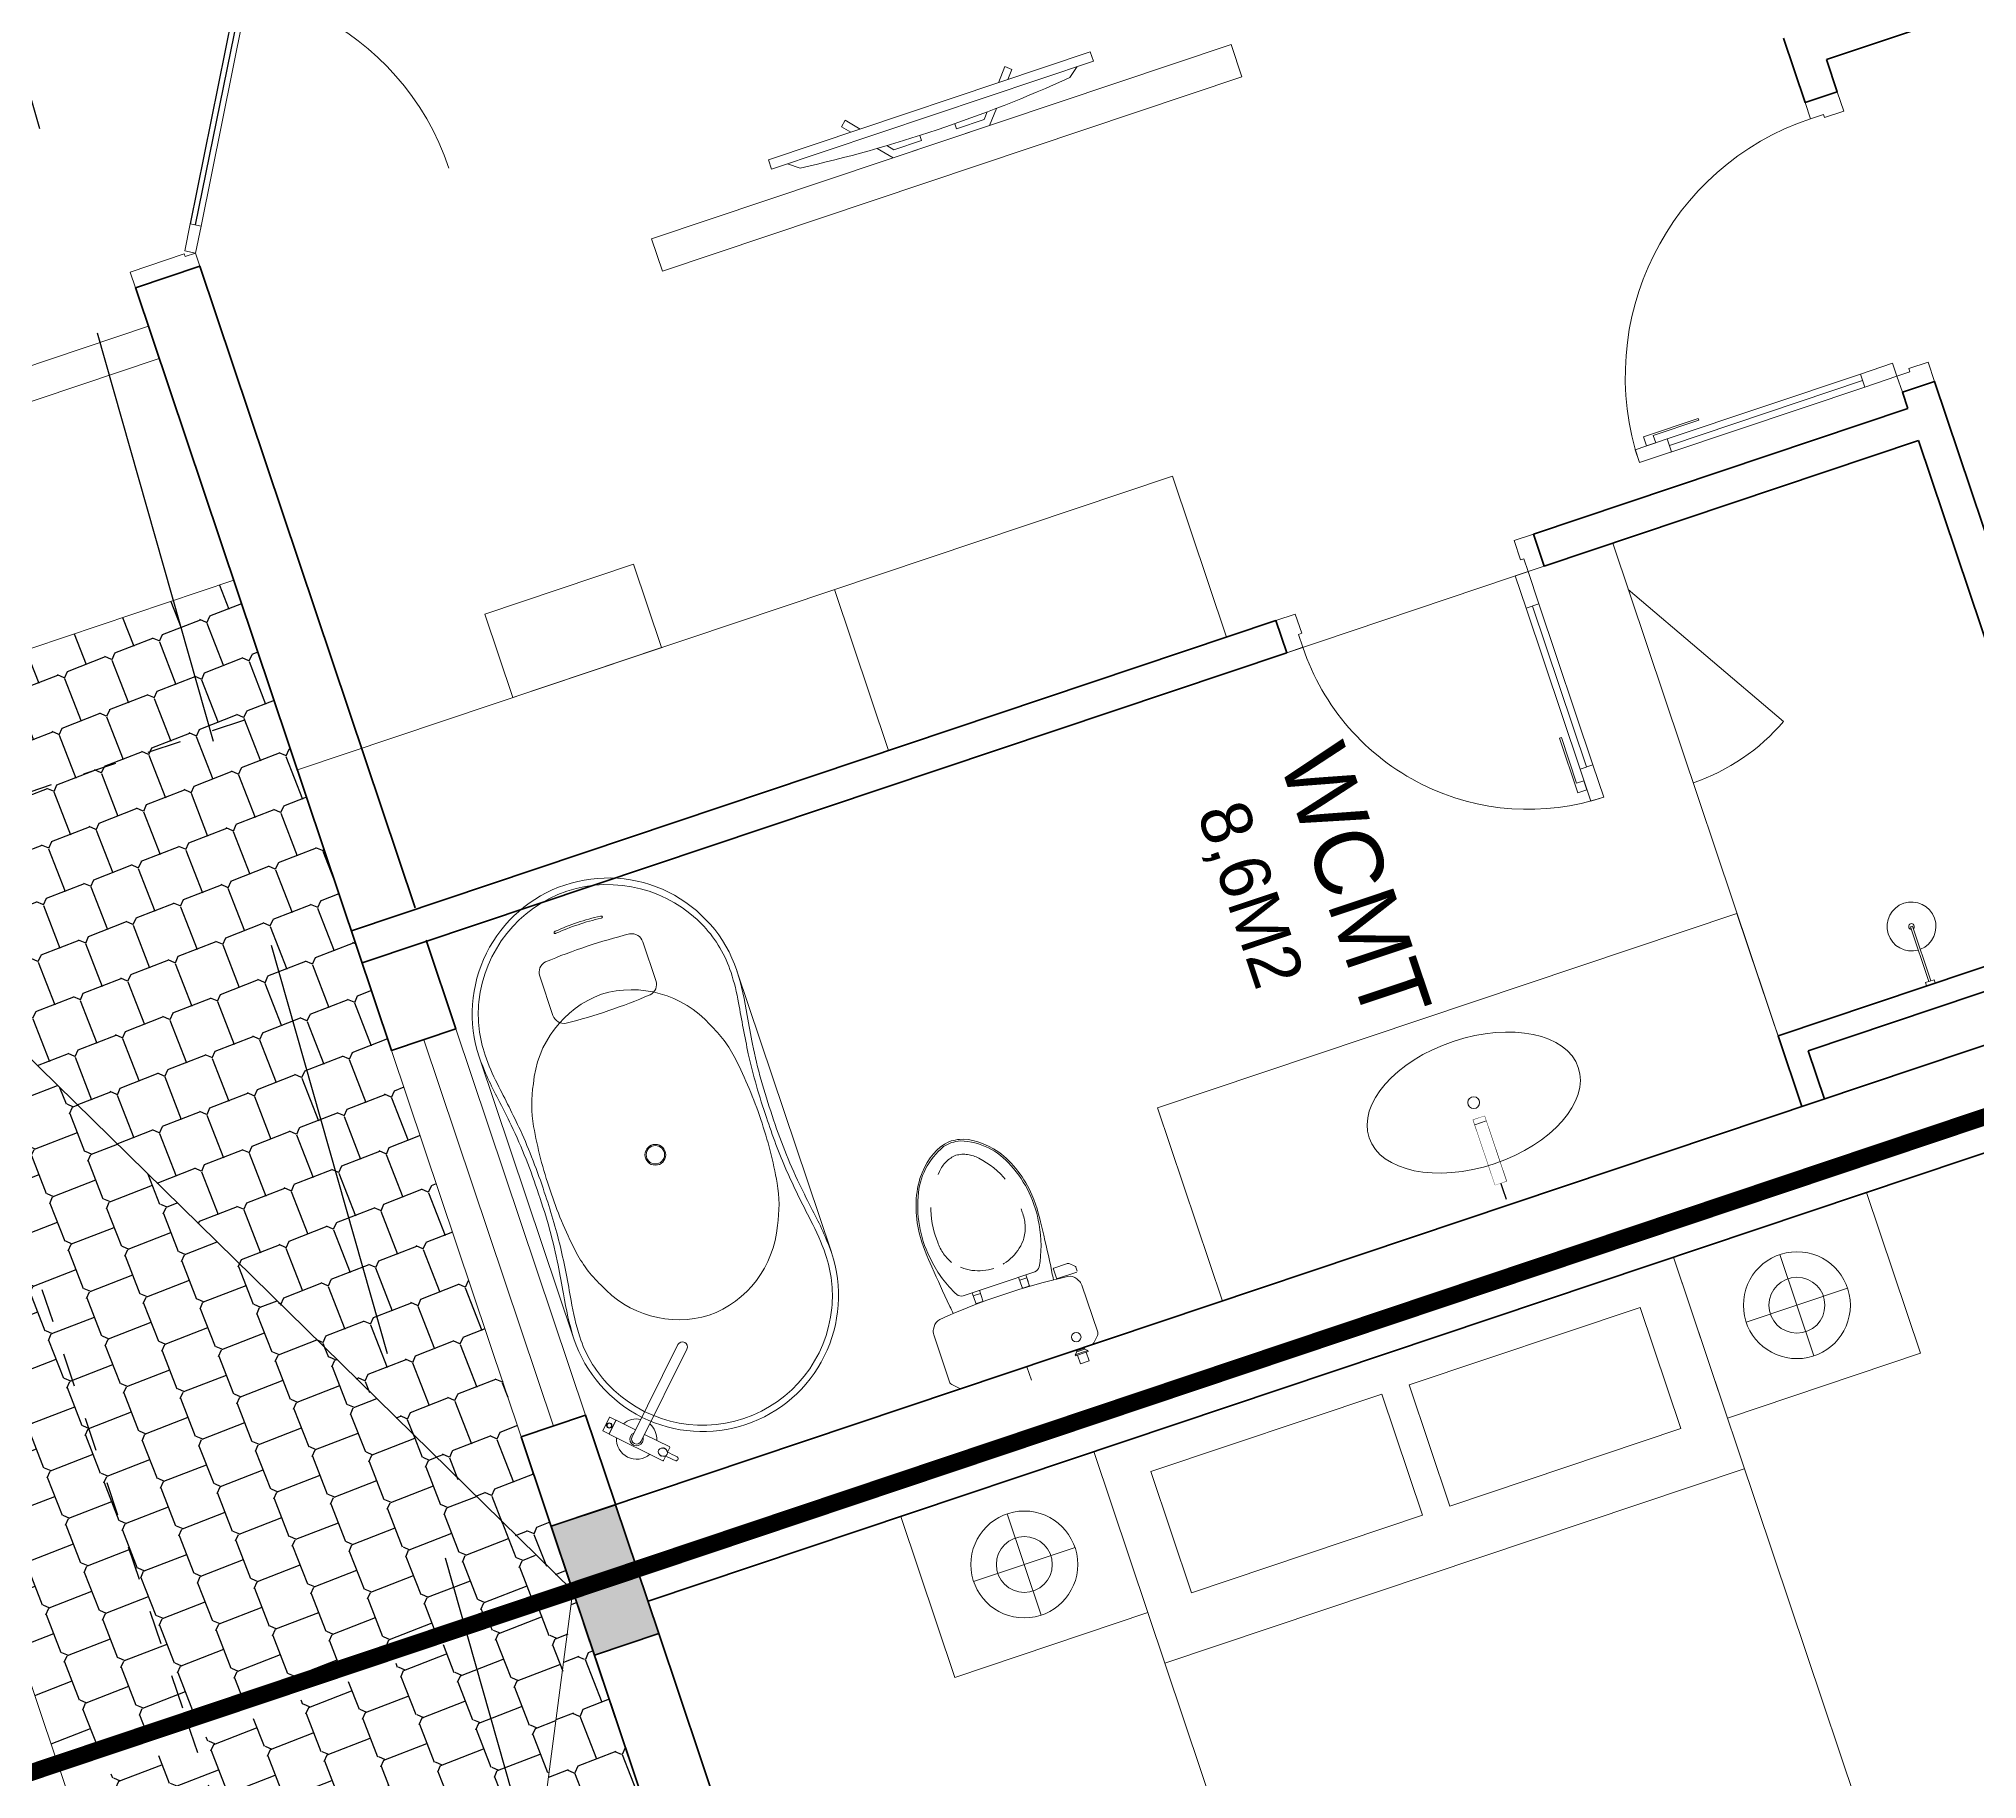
# Model space of a CAD drawing. Header units: metres. Extents: x 568332 to 569219, y 2065964 to 2066430.
# Drawn here: x 568480.38 to 568486.09, y 2066209.91 to 2066215.04 of the extents above; entities that cross this region are included whole.
import ezdxf

# ---------------------------------------------------------------- set-up
doc = ezdxf.new("R2010")
doc.units = ezdxf.units.M
for name, pattern in [('$AUDIT_BAD_LTYPE2', [0]), ('CENTER', [2, 1.25, -0.25, 0.25, -0.25]), ('HIDDEN', [0.375, 0.25, -0.125]), ('xref-thap C (mb tang 32-2)$0$HIDDEN', [0.375, 0.25, -0.125])]:
    doc.linetypes.add(name, pattern=pattern)
doc.layers.get('0').update_dxf_attribs({"linetype": 'CONTINUOUS'})
doc.layers.get('DEFPOINTS').update_dxf_attribs({"linetype": 'CONTINUOUS'})
for name, color, linetype, lineweight in [('-CENTER', 143, 'CENTER', 13), ('-CONCRETE', 1, 'CONTINUOUS', 35), ('-DOOR', 137, 'CONTINUOUS', 9), ('-FURNITURE', 46, 'CONTINUOUS', 9), ('-LINE1', 7, 'CONTINUOUS', 18), ('-LINE2', 252, 'CONTINUOUS', 9), ('-WALL', 4, 'CONTINUOUS', 35), ('TEXT25', 2, 'CONTINUOUS', 13)]:
    doc.layers.add(name, color=color, linetype=linetype, lineweight=lineweight)
for name, color, linetype in [('-RANH GIOI LO DAT', 12, 'CONTINUOUS'), ('13. NET HATCH', 252, 'CONTINUOUS'), ('APOLIC', 7, 'CONTINUOUS'), ('RANHGIOI', 2, 'HIDDEN')]:
    doc.layers.add(name, color=color, linetype=linetype)
doc.styles.add('SVN_AVO_thuong', font='')
doc.styles.add('T1', font='', dxfattribs={"height": 200})
doc.styles.get('SVN_AVO_thuong').set_extended_font_data('SVN-Avo')
doc.styles.get('T1').set_extended_font_data('VNgeometric Light')

# ---------------------------------------------------------------- blocks, each defined once
blk = doc.blocks.new('*U149')
at = {"linetype": '$AUDIT_BAD_LTYPE2'}
for p, q in [((70, 100), (70, 699.9999999999982)), ((90, 699.9999999999982), (90, 100))]:
    blk.add_line(p, q, dxfattribs=at)
for points in [[(50, 699.9999999999982), (90, 699.9999999999982), (90, 799.9999999999982), (50, 799.9999999999982), (50, 699.9999999999982)], [(50, 702.9059272893337), (50, 100)], [(50, 100), (90, 100), (90, 0), (50, 0), (50, 100)]]:
    blk.add_lwpolyline(points)
for points in [[(118.2698876160139, 594.5156181119073), (118.2698876160139, 764.1349438079906), (90, 764.1349438079906), (90, 735.8650561920058), (112.6159100928053, 735.8650561920058), (112.6159100928053, 594.5156181119073)], [(0, 0), (50, 0), (50, -40), (60, -40), (60, -99.99999999999272), (0, -99.99999999999272)], [(899.9999999999982, 1.3252863207713e-28), (849.9999999999982, 1.3252863207713e-28), (849.9999999999982, -40.00000000000001), (839.9999999999982, -40.00000000000001), (839.9999999999982, -99.99999999999272), (899.9999999999982, -99.99999999999272)]]:
    blk.add_lwpolyline(points, close=True)
at = {"linetype": '$AUDIT_BAD_LTYPE2', "ltscale": 0.3}
blk.add_arc((50, 0), 799.9999999999982, 0, 90, dxfattribs=at)
blk = doc.blocks.new('A$C52EE6B0C')
for p, q in [((-17.20769670707523, 15.73427220259327), (17.21740616677562, 15.73427220259327)), ((-17.20769664159161, -15.76179078378482), (17.25286010079435, -15.76177874789573))]:
    blk.add_line(p, q)
for radius in [1.2047244094, 1.0625984252]:
    blk.add_circle((0.004854760598391294, -0.01375929062487558), radius)
for centre, radius, start, end in [((-17.24314525874797, -0.01207868778146803), 15.74633857169191, 90.00004679933201, 180.0060212317107), ((-18.18116453613038, -21.56814891623799), 37.31420158923805, 80.32537186998005, 88.55949406869577), ((18.19087405753089, -21.56814891623799), 37.31420158923805, 91.44050593130423, 99.67462813001998), ((17.25285478011938, -0.01207868778146803), 15.74633857169191, 359.9939787682893, 89.999953200668), ((-17.21041953764507, 0.001682114729192108), 15.03342542002128, 114.0143397923319, 180.0588324882195), ((-17.25508472573711, 0.1019342582440004), 14.92367355756088, 89.89259614786677, 114.0143398310184), ((-17.85723445771146, -16.41196067107376), 31.44385665188106, 80.95530103647799, 88.85173392611411), ((3.492732717044419, 116.0118507486186), 102.6900642221361, 260.8064278436171, 264.356453546728), ((10.00461303815246, 158.7953360565007), 145.2428134353977, 261.321760178495, 262.6566174950622), ((-0.8758374273893423, 77.0744670072454), 62.80248494290996, 262.9722866301048, 270.8034968767962), ((-0.4392543211579323, 89.40770245710155), 75.83928513553873, 265.3361413481834, 270.3355216603239), ((0.8855469487607479, 77.0744670072454), 62.80248494290996, 269.1965031232039, 277.0277133698951), ((0.5786736126174219, 84.46415005414747), 70.89675459107134, 269.5362586194438, 275.7509718273354), ((-18.4352474148327, 226.8786012548953), 214.5500408366301, 276.9922117853802, 278.5967700074263), ((-9.994903516751947, 158.7953360565007), 145.2428134353977, 277.3433825049378, 278.678239821505), ((17.49661970126908, -11.01489087357186), 26.04177352760918, 90.57161639594337, 98.52623542419117), ((17.38028173809289, 0.6458196171442978), 14.38048270410287, 65.5240217261104, 90.57161639594337), ((17.03142645675689, -0.1205247127218172), 15.22249436628161, 0.4018525137937155, 65.5240217261104), ((-5.419667109847069, -2.205582012422383), 14.69270855791083, 98.51976196149644, 117.8512947361469), ((-0.2559751088847406, -36.67531980102649), 49.54707038386372, 89.69837733597764, 98.51976196149644), ((0.26568463028525, -36.67531980102649), 49.54707038386372, 81.48023803850357, 90.30162266402236), ((5.429376631247578, -2.205582012422383), 14.69270855791083, 62.14870526385309, 81.48023803850357), ((-7.450100970658241, -0.4025184732163325), 12.18724008712164, 113.3669392692271, 178.1720206420629), ((7.459810492087854, -0.4025184732163325), 12.18724008712164, 1.827979357937088, 66.63306073077288), ((28.29923964393674, 2.770475775178056), 0.2863587186237817, 160.8078893687392, 185.677575747249), ((1.032724158198107, 0.0596931052277796), 27.11457574387047, 359.8447870516113, 5.677575747249001), ((28.14528837171383, 2.82406351249665), 0.1233475539422422, 123.474108831765, 160.8078893687392), ((28.11764562025201, 2.865868186636362), 0.07323016681635565, 85.79124561711077, 123.474108831765), ((28.11499697584077, 2.829875804425683), 0.1093198730242431, 39.09426345110634, 85.79124561711077), ((27.9923979784362, 2.718469867249951), 0.2748749163090767, 4.941295606222266, 41.00239497281166), ((1.841417531803017, 0.05082119413418695), 26.56153366930607, 359.8606935406443, 5.815426488843808), ((-17.24314525874797, -0.01544044824549928), 15.74633857169191, 179.9939787682893, 269.999953200668), ((-17.21041951692314, -0.02920073014684021), 15.03342545060523, 179.9411309193374, 245.9856601689816), ((-7.450100970658241, 0.3749993371893652), 12.18724008712164, 181.8279793579371, 246.6330607307729), ((7.459810492087854, 0.3749993371893652), 12.18724008712164, 293.3669392692271, 358.1720206420629), ((17.25285478011938, -0.01544044824549928), 15.74633857169191, 270.000046799332, 0.006021231710728335), ((17.0314264257031, 0.09300610912032425), 15.22249441194929, 294.4759783475301, 359.5981396082714), ((1.032724158198107, -0.08721224125474691), 27.11457574387047, 354.322424252751, 0.1552129483886985), ((1.841417531803017, -0.07834033016115427), 26.56153366930607, 354.1845735111562, 0.1393064593556944), ((28.29923964393674, -2.797994911205024), 0.2863587186237817, 174.322424252751, 199.1921106312608), ((28.14528837171383, -2.851582648523618), 0.1233475539422422, 199.1921106312608, 236.525891168235), ((28.11764562025201, -2.89338732266333), 0.07323016681635565, 236.525891168235, 274.2087543828892), ((28.11499697584077, -2.85739494045265), 0.1093198730242431, 274.2087543828892, 320.9057365488936), ((27.9923979784362, -2.745989003276918), 0.2748749163090767, 318.9976050271883, 355.0587043937777), ((-5.419667109847069, 2.178062876395416), 14.69270855791083, 242.1487052638531, 261.4802380385036), ((5.429376631247578, 2.178062876395416), 14.69270855791083, 278.5197619614964, 297.8512947361469), ((-0.2559751088847406, 36.64780066499952), 49.54707038386372, 261.4802380385036, 270.3016226640223), ((0.26568463028525, 36.64780066499952), 49.54707038386372, 269.6983773359776, 278.5197619614964), ((-17.25508472573711, -0.1294528978760354), 14.92367355756088, 245.9856601689816, 270.1074038521332), ((-18.18116453613038, 21.54062978021102), 37.31420158923805, 271.4405059313042, 279.6746281300199), ((-17.85723445771146, 16.38444203144172), 31.44385665188106, 271.1482660738859, 279.044698963522), ((3.492732717044419, -116.0393693881924), 102.6900642221361, 95.64354645327202, 99.19357215638293), ((10.00461303815246, -158.8228551925276), 145.2428134353977, 97.3433825049378, 98.67823982150497), ((-0.8758374273893423, -77.10198614327237), 62.80248494290996, 89.19650312320385, 97.02771336989514), ((-0.4392543211579323, -89.43522109673359), 75.83928513553873, 89.66447833967614, 94.66385865181664), ((0.5786736126174219, -84.4916686937795), 70.89675459107134, 84.24902817266455, 90.4637413805562), ((0.8855469487607479, -77.10198614327237), 62.80248494290996, 82.97228663010486, 90.80349687679617), ((-18.4352474148327, -226.9061198945274), 214.5500408366301, 81.40322999257371, 83.00778821461982), ((-9.994903516751947, -158.8228551925276), 145.2428134353977, 81.32176017849503, 82.65661749506219), ((18.19087405753089, 21.54062978021102), 37.31420158923805, 260.32537186998, 268.5594940686958), ((17.49661970126908, 10.98737223393982), 26.04177352760918, 261.4737645758088, 269.4283836040566), ((17.38028173809289, -0.6733382567763329), 14.38048270410287, 269.4283836040566, 294.4759782738896)]:
    blk.add_arc(centre, radius, start, end)
at = {"layer": 'DEFPOINTS'}
for tag, p in [('MODELNUMBER', (0, 0)), ('TRADENAME', (0, -0.001666666648816317)), ('PRODUCT', (0, -0.003333333355840296)), ('MATERIAL', (0, -0.005000000004656613))]:
    blk.add_attdef(tag, p, '', height=0.001, dxfattribs=at)
blk = doc.blocks.new('A$C4D835AF5')
at = {"layer": '-FURNITURE', "ltscale": 8}
for p, q in [((-3.937007874133997, 0.3346456687140744), (-3.937007874133997, 0.8661417323164642)), ((-3.856363968050573, 0.3149606298829895), (-3.917322834720835, 0.3149606298829895)), ((3.14960629917914, 0.905511811026372), (-3.897637795307674, 0.905511811026372)), ((-3.549881889834069, 0.4615121080132667), (-3.549881889834069, 0.4918150943994988)), ((-3.339881889871322, 0.4918150943994988), (-3.339881889871322, 0.4615121080132667)), ((-0.5905511811724864, 0), (-0.5905511811724864, -12.08661417319672)), ((0.5905511810560711, 0), (0.5905511810560711, -12.08661417319672)), ((3.14960629917914, -0.9055118109972682), (3.14960629917914, 0.905511811026372)), ((3.169291338417679, 0.8956692913197912), (3.14960629917914, 0.8956692913197912)), ((3.169291338417679, -0.8956692912906874), (3.169291338417679, 0.8956692913197912)), ((3.188976377830841, 0.905511811026372), (3.976377952611074, 0.905511811026372)), ((3.996062992024235, -0.8858222072885837), (3.996062992024235, 0.8858183881966397)), ((-3.937007874133997, -0.8661417323164642), (-3.937007874133997, -0.3346456698782276)), ((-3.859123134170659, -0.3149606298829895), (-3.917322834720835, -0.3149606298829895)), ((-0.5905511811724864, -0.9055118109972682), (-3.897637795307674, -0.9055118109972682)), ((-3.702086295757908, -0.4482994973659515), (-3.703305563307367, -0.4183928251150064)), ((-3.626116961007938, -0.4552132484968752), (-3.624325704469811, -0.4472871391335502)), ((-3.592593900160864, -0.4693618138844613), (-3.593808271281887, -0.4553162374941166)), ((-3.516390349017456, -0.4728221969853621), (-3.515662283170968, -0.4687519224826247)), ((-3.483023508393671, -0.4913916403020266), (-3.485677747870795, -0.4713251190551091)), ((-3.406740271369927, -0.4913916403020266), (-3.404085924616084, -0.4713243082514964)), ((-3.373373430629726, -0.4728221969853621), (-3.374101741297636, -0.4687505542242434)), ((-3.297169879544526, -0.4693618138844613), (-3.295955249399412, -0.4553132418950554)), ((-3.263646818697453, -0.4552132484968752), (-3.265438825008459, -0.4472838216461241)), ((-3.187677483947482, -0.4482994973659515), (-3.186458005278837, -0.4183876432944089)), ((3.14960629917914, -0.9055118109972682), (0.5905511810560711, -0.9055118109972682)), ((3.169291338417679, -0.8956692912906874), (3.14960629917914, -0.8956692912906874)), ((3.188976377830841, -0.9055118109972682), (3.976377952611074, -0.9055118109972682))]:
    blk.add_line(p, q, dxfattribs=at)
for radius in [0.3110236219999999, 0.264425112]:
    blk.add_circle((3.582677165279165, 0), radius, dxfattribs=at)
for centre, radius, start, end in [((-5.820766091346741e-11, 0), 2.3622047244, 22.54031043733562, 157.4596895626644), ((-5.172746209602337, -0.009833991935011), 0.2398274364867001, 175.3988683949836, 267.683684738816), ((-5.162281866127159, 0.001097322150599211), 0.2496571373087167, 92.26055198415715, 178.0931381794738), ((-5.411562051915098, -2528.914153773454), 2529.164725280366, 89.9660810117202, 89.99457585702427), ((-3.897637795307674, 0.8661417323164642), 0.03937007869999999, 90, 180), ((-3.917322834720835, 0.334645669296151), 0.0196850394, 180, 270), ((-3.444696608930826, -0.1800324727082625), 0.6800319107999998, 90.0155575041171, 98.89806549202986), ((-3.445067178807221, -0.1800325420044828), 0.6800319804999999, 81.10193476241767, 89.98433540355451), ((-5.820766091346741e-11, 0), 0.7874015747999998, 318.5903779145428, 221.4096220854572), ((-5.820766091346741e-11, 0), 0.5905511810999999, 0, 180), ((3.188976377830841, 0.8858267717296258), 0.0196850394, 90, 180), ((3.976377952611074, 0.8858267717296258), 0.0196850394, 0, 90), ((-4.563514047302306, 275.4393603570643), 275.6895205756396, 269.8713704548476, 270.134413801293), ((-3.917322834720835, -0.334645669296151), 0.0196850394, 90, 180), ((-3.897637795307674, -0.8661417323164642), 0.03937007869999999, 180, 270), ((-3.69050836347742, -0.4472920451080427), 0.01162168131717254, 184.9730588167124, 258.0340652050838), ((-3.646140178490896, -0.2514027326542418), 0.2124717066311285, 257.2815863172942, 272.5837431166033), ((-3.637047897733282, -0.4523756541602779), 0.01129324217511807, 272.4656825237923, 345.4476281752974), ((-3.581550852512009, -0.4681202150823083), 0.01111262650185997, 186.4149760746678, 247.4426638316044), ((-3.544597993255593, -0.2922010583861265), 0.190689105969796, 257.5175194414243, 274.7853332085882), ((-3.528885980602354, -0.4692233995883726), 0.01300354377461912, 270.8627506118385, 343.9333648868276), ((-3.471052158158273, -0.4887641616223846), 0.01225629918881619, 192.3790292665462, 260.142289403178), ((-3.445049900154117, -0.295684714539675), 0.2070703525339242, 262.2005895473907, 277.9341143868692), ((-3.417906698421575, -0.4895470514893532), 0.01131775609399448, 277.3077516790804, 350.6199838641652), ((-3.361692738719285, -0.4698820120247547), 0.01204505090893129, 194.128595859641, 259.0416995531207), ((-3.342932183295488, -0.2742454641556833), 0.2085271705549764, 264.2062775251951, 279.0284077801071), ((-3.310024282021914, -0.4671465401770547), 0.01304389132053663, 269.1875638990808, 350.2219325995679), ((-3.252893783501349, -0.4524938771792222), 0.01109156189044463, 194.1921654394817, 261.8514003855582), ((-3.243402015476022, -0.2392133744724561), 0.2245328352159587, 267.1755962354845, 281.6727780298017), ((-3.20032295252895, -0.4465554517519195), 0.01276517026006314, 280.6032237323427, 352.1473828500294), ((-5.820766091346741e-11, 0), 2.3622047244, 202.5403104373356, 255.4906014981622), ((-5.820766091346741e-11, 0), 2.3622047244, 284.5092583305358, 337.4596895626644), ((3.188976377830841, -0.8858267716132104), 0.0196850394, 180, 270), ((3.976377952611074, -0.8858267716132104), 0.0196850394, 270, 0), ((-5.820766091346741e-11, -12.08661417319672), 0.5905511810999999, 180, 0)]:
    blk.add_arc(centre, radius, start, end, dxfattribs=at)
blk.add_ellipse((-3.444881830888335, -0.001299991592532024), major_axis=(0.5549964930499999, 1.979270000163069e-05), ratio=0.8491940411667758, dxfattribs=at)
for tag, p in [('TRADENAME', (-0.004336408572271466, 0.006709126027999446)), ('MODELNUMBER', (-0.004336408572271466, 0.008375792705919594)), ('PRODUCT', (-0.004336408572271466, 0.005042459379183128)), ('MATERIAL', (-0.004336408572271466, 0.003375792701262981))]:
    blk.add_attdef(tag, p, '', height=0.0009999999999999998, dxfattribs=at)
blk = doc.blocks.new('A$C06914B9D')
at = {"layer": '-FURNITURE', "ltscale": 5}
for p, q in [((294.6599550954998, -1372.946706551127), (294.593063864857, -1495.269907747395)), ((614.665790906176, -1373.70155921299), (614.5996415428817, -1494.51505508367))]:
    blk.add_line(p, q, dxfattribs=at)
for centre, radius, start, end in [((328.8346441350877, -1372.66104604397), 34.19417278572232, 97.79750243114067, 180.4786434526077), ((449.6535268053412, -3017.262859358452), 1683.161974464355, 85.38531070553488, 94.27462811831235), ((580.4543413612992, -1373.438239138573), 34.19417278572232, 359.5587913520952, 82.23993242046836), ((328.802044255659, -1495.589171717875), 34.19417278572232, 179.4650466896836, 262.14618768116), ((449.2141993120313, 149.0575992399827), 1683.174451148718, 265.7381508570538, 274.6274353096679), ((580.4225383251905, -1494.74476924073), 34.19417278572232, 277.7037576780962, 0.384898782282091)]:
    blk.add_arc(centre, radius, start, end, dxfattribs=at)
at = {"layer": '-FURNITURE', "ltscale": 8}
ref = blk.add_blockref('A$C4D835AF5', (131.1496618650854, -111.8140449207276), dxfattribs=dict(at, xscale=-25.08682081009749, yscale=25.08682081009749, zscale=25.08682081009749, rotation=45.00000000000001))
ref.add_attrib('MODELNUMBER', 'K-T97328-4', (131.0602679159492, -111.5708033395931), dxfattribs={"layer": 'DEFPOINTS', "height": 0.02508682081009749, "rotation": 224.9999999245364})
ref.add_attrib('TRADENAME', 'PURIST', (131.0898330230266, -111.6003684485331), dxfattribs={"layer": 'DEFPOINTS', "height": 0.02508682081009749, "rotation": 224.9999999245364})
ref.add_attrib('PRODUCT', 'BATH FILLER', (131.1193981114775, -111.6299335351214), dxfattribs={"layer": 'DEFPOINTS', "height": 0.02508682081009749, "rotation": 224.9999999245364})
ref.add_attrib('MATERIAL', 'PREMIUM MATERIALS', (131.1489632185549, -111.6594986421987), dxfattribs={"layer": 'DEFPOINTS', "height": 0.02508682081009749, "rotation": 224.9999999245364})
at = {"layer": '-FURNITURE'}
ref = blk.add_blockref('A$C52EE6B0C', (450.3224925715476, -887.8775309827179), dxfattribs=dict(at, xscale=25.39829667096628, yscale=25.39829667096628, zscale=25.39829667096628, rotation=270))
ref.add_attrib('MODELNUMBER', 'K-1800', (450.3224925715476, -887.8775309827179), dxfattribs={"layer": 'DEFPOINTS', "height": 0.02539829667096628, "rotation": 270})
ref.add_attrib('TRADENAME', 'ABRAZO', (450.2801620643586, -897.8758592382073), dxfattribs={"layer": 'DEFPOINTS', "height": 0.02539829667096628, "rotation": 270})
ref.add_attrib('PRODUCT', 'BATH', (450.2378315906972, -897.8758592456579), dxfattribs={"layer": 'DEFPOINTS', "height": 0.02539829667096628, "rotation": 270})
ref.add_attrib('MATERIAL', 'LITHOCAST', (450.1955010872334, -897.8758592493832), dxfattribs={"layer": 'DEFPOINTS', "height": 0.02539829667096628, "rotation": 270})
blk = doc.blocks.new('shower')
for points in [[(180919.3447017173, -32316.45425928477), (180912.3337561736, -32316.45425928477), (180912.3337561736, -32146.62790954509), (180919.3447017173, -32146.62790954509)], [(180929.3839969719, -32326.62790954066), (180902.2944609144, -32326.62790954066), (180902.2944609144, -32316.45425928477), (180929.3839969719, -32316.45425928477)]]:
    blk.add_lwpolyline(points, close=True)
for radius, start, end in [(72, 272.7906698559544, 267.2093301440456), (8.346062492523743, 294.8355446212717, 245.1644553787283)]:
    blk.add_arc((180915.8392289462, -32146.62790954416), radius, start, end)
blk = doc.blocks.new('A$C18091ED7')
for p, q in [((9.957147995010018e-09, -42.13376978135784), (0, -3.786117304116488e-07)), ((146.1412317672475, -26.59467297248193), (179.181621938591, -26.59467296488583)), ((146.1412317672475, -26.59467297248193), (146.1412317680188, -30.17859706786112)), ((146.1412317680188, -30.17859706786112), (165.7503655985456, -30.17859706340823)), ((153.0594147269658, -36.79204952501459), (146.1412317680188, -30.17859706786112)), ((152.3191092506386, -2.717133611440659e-07), (152.3191092568413, -26.59467297093943)), ((152.3191092506386, -2.717133611440659e-07), (179.1816219322718, -2.654269337654114e-07)), ((153.0594147269658, -36.79204952501459), (165.7503656001572, -36.79204952192958)), ((153.0594147275151, -39.73033438943094), (153.0594147269658, -36.79204952501459)), ((153.0594147275151, -39.73033438943094), (178.4413164740145, -39.73033438349376)), ((153.0594147275151, -39.73033438943094), (178.4413164740145, -39.73033438349376)), ((153.0594147275151, -39.73033438943094), (153.0594147281554, -42.13376974494895)), ((185.3594994290725, -30.17859705851879), (165.7503655985456, -30.17859706340823)), ((178.4413164733487, -36.79204951884458), (165.7503656001572, -36.79204952192958)), ((185.3594994290725, -30.17859705851879), (178.4413164733487, -36.79204951884458)), ((178.4413164733487, -36.79204951884458), (178.4413164740145, -39.73033438349376)), ((178.4413164740145, -39.73033438349376), (178.4413164746547, -42.1337697392446)), ((179.1816219322718, -2.654269337654114e-07), (179.181621938591, -26.59467296488583)), ((179.181621938591, -26.59467296488583), (185.3594994283012, -26.59467296337243)), ((185.3594994283012, -26.59467296337243), (185.3594994290725, -30.17859705851879)), ((-83.25994817525861, -267.3592828898691), (-83.259948167517, -299.9634285944048)), ((-83.25994817257379, -278.4883151478134), (-83.25994817046012, -287.6388527823146)), ((-62.88950393904452, -265.3807882612164), (-81.28145355204106, -265.3807882657275)), ((-60.91100931491019, -267.3592828844266), (-60.91100930728498, -299.9634285889624)), ((60.9110093945892, -267.3592828557594), (60.9110094022144, -299.9634285600623)), ((62.88950401780676, -265.3807882316178), (81.2814536308033, -265.3807882273395)), ((83.25994825493763, -267.3592828505498), (83.25994826256283, -299.9634285550856)), ((83.25994825750604, -278.488315108727), (83.2599482596197, -287.6388527429954)), ((165.3959958605519, -261.9873972070927), (165.3959958671003, -289.7349902229907)), ((167.8691141396885, -259.5142789271486), (228.0810223811895, -259.5142789128586)), ((230.5541406641933, -274.3229751045001), (230.5541406613593, -261.9873971916386)), ((-60.91100930959874, -290.0299398849311), (-83.25994816994717, -290.0299398901407)), ((60.91100939990065, -290.029939856031), (83.25994826024908, -290.0299398510542)), ((167.8691141472664, -292.2081085020036), (206.7175896017579, -292.2081084926904))]:
    blk.add_line(p, q)
for points in [[(230.0000000517721, -218.5046414944518, -0.1374073801801567), (225.4781190853137, -234.6482587013161), (221.7949787454636, -240.7070387715066, -0.2360805181595358), (198.2560902649639, -255.4947853636986, -0.0519608230665726), (-198.2560901437319, -255.4947854572965, -0.236080518165078), (-221.7949786317113, -240.7070388760185), (-225.4781189743626, -234.6482588077488, -0.1374073801809237), (-229.9999999484608, -218.5046416030382), (-229.9999999831671, -71.98694829508895, -0.1989123673786679), (-226.3782021181105, -63.2431547633314), (-208.8906150607545, -45.75556769772083, -0.1989123673792025), (-200.1468215308087, -42.13376982865157), (9.971699910238385e-09, -42.13376978135784), (200.1468215506357, -42.13376973403501, -0.1989123673792025), (208.8906150822841, -45.75556759897154), (226.3782021480001, -63.24315465634572, -0.1989123673791691), (230.0000000170658, -71.98694818626973)], [(144.14367173758, -618.9627606730501, -0.2124047892419209), (26.30999211127346, -734.491494372196, -0.0276853236339062), (-0.5628229983012716, -738.609219571983, -0.0222792448073508), (-26.30999181118386, -734.4914943844487, -0.2124047892421136), (-144.1436714920528, -618.9627607410075, -0.1427957259999892), (-167.2376623962118, -428.0139674870588, -0.0930051380368448), (-127.9331820271946, -309.1271633332653, -0.2564387014614383), (-111.240849547703, -299.9634286007786), (4.746470949612558e-08, -299.9634285748762), (111.2408496426324, -299.9634285482753, -0.2564387014619951), (127.933182126606, -309.1271632729331, -0.0930051380368741), (167.2376625517572, -428.0139674081001, -0.1427957260000456)]]:
    blk.add_lwpolyline(points, format="xyb", close=True)
at = {"linetype": 'xref-thap C (mb tang 32-2)$0$HIDDEN', "ltscale": 100}
blk.add_lwpolyline([(61.00044987679576, -669.0176259216969, -0.1990312026443698), (1.417429302819073e-07, -698.769823720475, -0.1990312026443799), (-61.00044960746891, -669.0176259504806, -0.2189240232571595), (-131.9321382956405, -478.313622940972, -0.1537914605682739), (-112.4681372026971, -403.989815428853, -0.2367011859554165), (5.876427167095244e-08, -347.5870280214876, -0.2367011859554843), (112.4681373467611, -403.9898153757968, -0.1537914605681893), (131.9321384748619, -478.313622878748, -0.2189240232571754)], format="xyb", close=True, dxfattribs=at)
blk.add_circle((165.7503656100234, -78.39166221523192), 13.90362011701458)
for centre, radius, start, end in [((-81.28145355158267, -267.3592828894034), 1.978494623656905, 90.00000001354867, 180.0000000133402), ((-62.88950393858613, -267.3592828848923), 1.978494623656905, 1.334021322268115e-08, 90.00000001354867), ((62.88950401826514, -267.3592828552937), 1.978494623656905, 90.00000001354867, 180.0000000133402), ((81.28145363126168, -267.3592828510155), 1.978494623656905, 1.334021322268115e-08, 90.00000001354867), ((167.8691141402633, -261.9873972065106), 2.473118279571131, 90.00000001354867, 180.0000000133402), ((168.3527972659103, -224.7572911087773), 80.08895368617857, 306.4658507565522, 320.3122930343796), ((228.0810223845983, -274.3229751050822), 2.473118279571131, 320.3122930343796, 1.334021322268115e-08), ((167.8691141466952, -289.7349902224087), 2.473118279571131, 180.0000000133402, 270.0000000135486), ((206.717589598069, -276.6690117186226), 15.53909677420133, 270.0000000135486, 306.4658507565522)]:
    blk.add_arc(centre, radius, start, end)
for points, knots in [([(-155.6468228230951, -259.4535552573798), (-156.6353001506941, -267.2522313103836), (-164.2940232875517, -328.394745314552), (-169.1545302536251, -385.0939582949213), (-183.68571763406, -527.7705276800843), (-135.602968026873, -679.1126648240606), (-50.29344375100118, -735.2493608418445), (-19.70048385594782, -741.0901266933652), (1.531116140540689e-07, -743.6724421556864)], [130.6139379315478, 130.6139379315478, 130.6139379315478, 130.6139379315478, 152.8521090939923, 311.1293507817257, 417.703951170228, 561.3833927516608, 697.6926317810714, 710.812262267882, 710.812262267882, 710.812262267882, 710.812262267882]), ([(155.6468228994709, -259.4535551877343), (156.6353002305841, -267.2522312389628), (164.2940233960289, -328.3947452375724), (169.1545303888706, -385.0939582149149), (183.6857178367027, -527.7705275934422), (135.6029683008201, -679.1126647599449), (50.29344405157826, -735.2493608178338), (19.70048415924612, -741.0901266841101), (1.530679583083838e-07, -743.6724421554536)], [130.613937934949, 130.613937934949, 130.613937934949, 130.613937934949, 152.8521090939923, 311.1293507817257, 417.703951170228, 561.3833927516608, 697.6926317810714, 710.812262267882, 710.812262267882, 710.812262267882, 710.812262267882])]:
    blk.add_open_spline(points, degree=3, knots=knots)
blk = doc.blocks.new('Sink_Cicle')
blk.add_lwpolyline([(17.49999987077899, -50.00226151314564), (-17.49999987077899, -49.99773848685436), (-17.51615354442038, -252.2967581441626), (17.48384613892995, -252.3012811850058)], close=True)
blk.add_circle((0, -300), 17.5)
at = {"layer": 'DEFPOINTS'}
blk.add_line((0, -100), (0, 0), dxfattribs=at)
blk.add_wipeout([(17.499999870775355, -50.00226151314928), (-17.49999987078263, -49.99773848685436), (-17.516153544427652, -252.29675814416623), (17.48384613892631, -252.3012811850058)])
at = {"layer": '-FURNITURE', "linetype": 'Continuous'}
blk.add_ellipse((0, -300), major_axis=(-325, 0), ratio=0.5846153846153846, dxfattribs=at)
blk.add_line((-17.51421511289664, -237.2967582757119), (17.48578462866135, -237.3012813020032))
blk = doc.blocks.new('*U18')
at = {"linetype": '$AUDIT_BAD_LTYPE2'}
for p, q in [((70, 100), (69.99999999999999, 599.9999999999982)), ((89.99999999999999, 599.9999999999982), (90, 100))]:
    blk.add_line(p, q, dxfattribs=at)
for points in [[(49.99999999999999, 599.9999999999982), (89.99999999999999, 599.9999999999982), (89.99999999999999, 699.9999999999982), (49.99999999999999, 699.9999999999982), (49.99999999999999, 599.9999999999982)], [(49.99999999999999, 602.9059272893337), (50, 100)], [(50, 100), (90, 100), (90, 0), (50, 0), (50, 100)]]:
    blk.add_lwpolyline(points)
for points in [[(118.2698876160139, 494.5156181119073), (118.2698876160139, 664.1349438079906), (89.99999999999999, 664.1349438079906), (89.99999999999999, 635.8650561920058), (112.6159100928053, 635.8650561920058), (112.6159100928053, 494.5156181119073)], [(0, 0), (50, 0), (50, -40), (60, -40), (60, -100.0001724930698), (0, -100.0001724930698)], [(799.9999999999982, 7.105427357601134e-15), (749.9999999999982, 7.105427357601134e-15), (749.9999999999982, -40), (739.9999999999982, -40), (739.9999999999982, -100.0001724930698), (799.9999999999982, -100.0001724930698)]]:
    blk.add_lwpolyline(points, close=True)
at = {"linetype": '$AUDIT_BAD_LTYPE2', "ltscale": 0.3}
blk.add_arc((50, 0), 699.9999999999982, 0, 90, dxfattribs=at)
blk = doc.blocks.new('XR.MB.LM123$0$tvi 1')
blk.add_lwpolyline([(28.54445810673496, -2.291926648467779e-10), (28.54445810673496, -999.9999999999964), (-7.275957614183426e-12, -1000), (0, 0)], close=True)
for points in [[(28.54445810680045, -50.31958968611434), (52.37372755713295, -80.86315460130209)], [(-24.09820395050338, -235.5599978379832), (-39.09879504836863, -251.7939635238108)], [(0, -284.7849796677438), (-39.09879504836863, -251.7939635238108)], [(0, -255.9952397129928), (-24.09820395050338, -235.5599978379832)], [(69.66229681991535, -315.0836646851385), (111.1934016081432, -350.2927865858655), (111.193401608034, -649.712917566063), (69.68611289083492, -684.9110379843005)], [(89.09002233762294, -445.7449799550195), (89.09002233762294, -359.9578938602899), (70.91298945683957, -344.6203678706661)], [(89.09002233762294, -445.7449799550195), (73.49991829216015, -445.7449799550232)], [(89.09002233768115, -554.2550200447404), (89.09002233773936, -640.0421061392371), (70.91298945678864, -655.3796321293303)], [(89.09002233768115, -554.2550200447404), (73.49991829216015, -554.2550200447404)], [(0, -715.2150203320198), (-39.09879504836863, -748.2060364759491)], [(-24.09820395050338, -764.4400021620095), (-39.09879504836863, -748.2060364759491)], [(0, -744.004760287), (-24.09820395050338, -764.4400021620095)], [(28.54445810674224, -949.680410313882), (52.37372755713295, -919.1368453984578)]]:
    blk.add_lwpolyline(points)
blk.add_arc((-4025.16618952866, -499.9999999999964), 4099.025185406737, 354.1310878512652, 5.868912148527433)
blk = doc.blocks.new('A$C5C575821')
at = {"layer": '-CONCRETE'}
h = blk.add_hatch(color=256, dxfattribs=at)
h.dxf.hatch_style = 1
h.paths.add_polyline_path([(-0.00237559899687767, 200.0000000000146), (-0.00237559899687767, 1.455191522836685e-11), (199.9976244010031, 1.455191522836685e-11), (199.9976244010031, 200.0000000000146)])
blk.add_lwpolyline([(-0.00237559899687767, 1.455191522836685e-11), (199.9976244010031, 1.455191522836685e-11), (199.9976244010031, 200.0000000000146), (-0.00237559899687767, 200.0000000000146)], close=True, dxfattribs=at)
blk = doc.blocks.new('*U257')
at = {"ltscale": 0.3}
for points in [[(1072.650816629241, 0, 0.4142135623730951), (50, 1022.650816629241, 0.4142135623730951)], [(1072.650816629241, 0, -0.4142135623730951), (2041.001589897598, 968.3507732683565, -0.4142135623730951)]]:
    blk.add_lwpolyline(points, format="xyb", dxfattribs=at)
for points in [[(743.5519477977874, 433.065658208174), (890.446592823382, 517.8753210562156), (904.581536631389, 493.3928802186165), (880.0990957938151, 479.2579364106241), (868.7911407474124, 498.8438890806984), (746.3789365593917, 428.1691700406491)], [(0, 0), (50, 0), (50, -40), (60, -40), (60, -245.9999999543969), (0, -245.9999999543969)], [(2091.001589897598, 0), (2041.001589897598, 0), (2041.001589897598, -40), (2031.001589897598, -40), (2031.001589897598, -245.9999999543969), (2091.001589897598, -245.9999999543969)]]:
    blk.add_lwpolyline(points, close=True)
for points in [[(849.0390460233801, 461.3254083146203), (869.0390460233801, 426.6843921632428), (955.641586401824, 476.6843921632428), (935.641586401824, 511.3254083146203), (849.0390460233801, 461.3254083146203)], [(851.5556528774952, 462.7783719592881), (136.6025403784438, 50)], [(1288.98776085134, 434.1753866341783), (1268.98776085134, 399.5343704828009), (1182.385220472896, 449.5343704828009), (1202.385220472896, 484.1753866341783), (1288.98776085134, 434.1753866341783)], [(1286.471153997225, 435.6283502788461), (1954.399049519154, 50)], [(136.6025403784438, 50), (156.6025403784438, 15.35898384862245), (70, -34.64101615137755), (50, 0), (136.6025403784438, 50)], [(1954.399049519154, 50), (1934.399049519154, 15.35898384862253), (2021.001589897598, -34.64101615137747), (2041.001589897598, 0), (1954.399049519154, 50)]]:
    blk.add_lwpolyline(points)
at = {"layer": 'APOLIC', "linetype": '$AUDIT_BAD_LTYPE2'}
for p, q in [((146.6025403784438, 32.67949192431123), (859.0390460233801, 444.0049002389315)), ((869.0390460233801, 426.6843921632428), (156.6025403784438, 15.35898384862245)), ((1268.98776085134, 399.5343704828009), (1934.399049519154, 15.35898384862253)), ((1944.399049519154, 32.67949192431138), (1278.98776085134, 416.8548785584897))]:
    blk.add_line(p, q, dxfattribs=at)
blk = doc.blocks.new('M27-T3')
at = {"layer": '13. NET HATCH'}
h = blk.add_hatch(dxfattribs=at)
h.set_pattern_fill('MAIGO-12', color=256, scale=299.9999999999999, angle=272.7039148097984)
h.set_pattern_definition([(272.7039148097984, (-78996.1305683869, -12422.72353337251), (153.3711006831885, -67.84029389107363), [120, -30, 120, -30]), (2.703914809798386, (-78981.85488909265, -12407.03261304612), (146.294895522772, 81.99270421190663), [134.9999999999999, -164.9999999999999]), (317.7039148097984, (-78997.54580941898, -12392.75693375187), (153.3711006861064, -67.84029389236429), [21.21320343599999, -403.0508651999999]), (47.70391480979838, (-78996.1305683869, -12422.72353337251), (146.2948955255552, 81.99270421346655), [21.213203436, -403.0508652])])
h.paths.add_polyline_path([(205712.6775653586, -699606.4861393633), (204027.0341499126, -699606.487626965), (202566.2285151483, -699606.4889161189), (202566.229927152, -701206.488916116)])
h = blk.add_hatch(dxfattribs=at)
h.set_pattern_fill('MAIGO-12', color=256, scale=299.9999999999999, angle=2.703914809798386)
h.set_pattern_definition([(2.703914809798386, (-78910.47649262138, -12328.57801141439), (67.8402938910736, 153.3711006831885), [119.9999999999999, -29.99999999999999, 119.9999999999999, -29.99999999999999]), (92.70391480979835, (-78926.16741294772, -12314.30233212013), (-81.99270421190666, 146.294895522772), [134.9999999999999, -164.9999999999999]), (47.70391480979838, (-78940.44309224197, -12329.99325244653), (67.84029389236426, 153.3711006861064), [21.213203436, -403.0508652]), (137.7039148097984, (-78910.47649262138, -12328.57801141439), (-81.99270421346658, 146.2948955255552), [21.213203436, -403.0508652])])
h.paths.add_polyline_path([(202566.229927152, -701206.488916116), (205712.6789773628, -701206.4861393663), (205712.6775653586, -699606.4861393633), (205325.6178446111, -699799.8814260992), (204537.6035837461, -700201.5744082854)])
at = {"layer": '-DOOR'}
blk.add_lwpolyline([(205227.0341499121, -699606.486567927), (204027.0341499126, -699606.487626965), (204027.0339734062, -699406.487626965), (205227.0339734057, -699406.4865679272)], close=True, dxfattribs=at)
blk.add_lwpolyline([(205227.0340616589, -699506.486567927), (204027.0340616593, -699506.4876269652)], dxfattribs=at)
at = {"layer": '-FURNITURE'}
blk.add_line((203755.0039946692, -695721.5079702797), (205505.0039946692, -695721.5079702797), dxfattribs=at)
for points in [[(203898.777679045, -695721.5079702797), (204412.4182996489, -695411.3897462656)], [(203155.0039946692, -697937.3624896595), (203655.0039946692, -697937.3624896595)]]:
    blk.add_lwpolyline(points, dxfattribs=at)
for points in [[(204904.8903573492, -695721.5079702787), (205504.8903573492, -695721.5079702787), (205504.8903573492, -697521.5079702797), (204904.8903573492, -697521.5079702797)], [(202004.8698649901, -698119.951846561), (202104.8698649901, -698119.951846561), (202104.8698649901, -696319.951846561), (202004.8698649901, -696319.951846561)], [(203155.0039946692, -699606.180096578), (203655.0039946692, -699606.1800965784), (203655.0039946692, -696887.5488053166), (203155.0039946692, -696887.5488053161)], [(203155.0039946692, -698937.0298549362), (202895.8236730487, -698937.0298549362), (202895.8236730487, -698475.3303382202), (203155.0039946692, -698475.3303382202)]]:
    blk.add_lwpolyline(points, close=True, dxfattribs=at)
blk.add_arc((203898.777679045, -695721.5079702797), 600, 0, 31.12210928823411, dxfattribs=at)
at = {"layer": '-LINE1'}
for p, q in [((201777.2158337971, -699606.5012381413), (201777.2161868263, -700006.5200616627)), ((201877.215833797, -699606.5011498882), (201877.2162750811, -700106.5217661405)), ((202566.229927152, -701206.488916116), (202566.2285151483, -699606.4889161121))]:
    blk.add_line(p, q, dxfattribs=at)
for points in [[(205712.6775653586, -699606.4861393633), (205712.6789773628, -701206.4861393663), (202566.229927152, -701206.488916116)], [(202566.229927152, -701206.488916116), (205705.0016190695, -699606.4892410543)]]:
    blk.add_lwpolyline(points, dxfattribs=at)
at = {"layer": '-LINE2'}
blk.add_line((203755.0039946692, -696734.4596122369), (203755.0039946692, -695934.4596122369), dxfattribs=at)
at = {"layer": '-RANH GIOI LO DAT', "linetype": 'HIDDEN', "ltscale": 10, "const_width": 50}
blk.add_lwpolyline([(196705.0039944306, -683921.4892388199), (196705.0039945305, -701917.379578126), (205705.0039946673, -702342.4171502552), (205705.0039946695, -683921.4892389331)], close=True, dxfattribs=at)
at = {"layer": '-WALL'}
for p, q in [((205705.0039946692, -685921.4892387852), (205705.0039946692, -699606.4892410543)), ((202604.8698649901, -691802.9539218583), (202604.8698649901, -694671.5079702797)), ((202604.8698649901, -694671.5079702797), (202704.8698649901, -694671.5079702797)), ((202704.8698649901, -694671.5079702797), (202704.8698649901, -694771.5079702797)), ((203604.8698649901, -694671.5079702797), (205505.0039946692, -694671.5079702797)), ((203604.8698649901, -694671.5079702797), (203604.8698649901, -694771.5079702797)), ((202504.8698649901, -694771.5079702797), (202704.8698649901, -694771.5079702797)), ((203604.8698649901, -694771.5079702797), (203655.0039946692, -694771.5079702797)), ((203655.0039946692, -694771.5079702797), (203655.0039946692, -695934.4596122369)), ((203755.0039946692, -694771.5079702797), (203755.0039946692, -695934.4596122369)), ((203755.0039946692, -694771.5079702797), (205505.0039946692, -694771.5079702797)), ((205284.8903573493, -695721.5079702787), (205284.8903573549, -694771.5079702769)), ((205354.8903573493, -695651.5079702787), (205354.8903573549, -694771.5079702769)), ((205354.8903573493, -695651.5079702787), (205504.8903573493, -695651.5079702787)), ((205284.8903573493, -695721.5079702787), (205504.8903573492, -695721.5079702787)), ((203755.0039946692, -695934.4596122369), (203655.0039946692, -695934.4596122369)), ((203655.0039946692, -696734.4596122369), (203655.0039946692, -699606.4892410543)), ((203755.0039946692, -696734.4596122369), (203655.0039946692, -696734.4596122369)), ((203755.0039946692, -696734.4596122369), (203755.0039946692, -699606.4892410543)), ((201657.2175966662, -699406.4897183165), (203650.947291866, -699406.4879588449)), ((201657.5841843499, -699406.489718066), (201657.5817746237, -699606.6028264435)), ((203751.0587463837, -699406.4878704963), (204027.0339734062, -699406.4876269476)), ((205227.0339734057, -699406.4865679446), (205503.0092004282, -699406.4863243959)), ((201657.2151883021, -699606.4897183187), (204027.0341499125, -699606.4876269473)), ((205227.0341499121, -699606.4865679446), (205712.6775653436, -699606.4861393633))]:
    blk.add_line(p, q, dxfattribs=at)
for points in [[(204027.0339734062, -699406.487626965), (204027.0341499126, -699606.487626965)], [(205227.0339734057, -699406.4865679272), (205227.0341499121, -699606.486567927)]]:
    blk.add_lwpolyline(points, dxfattribs=at)
at = {"layer": 'DEFPOINTS', "linetype": 'HIDDEN', "ltscale": 5}
for q in [(202966.2285151481, -699606.4885631112), (205712.6786243618, -700806.4861393664)]:
    blk.add_line((202966.2295741509, -700806.488563115), q, dxfattribs=at)
at = {"layer": '-DOOR'}
for name, p, rotation in [('*U149', (203604.8698649901, -694771.5079702797), 180), ('*U18', (203755.0039946692, -695934.4596122369), 270)]:
    blk.add_blockref(name, p, dxfattribs=dict(at, rotation=rotation))
at = {"layer": '-DOOR', "xscale": 0.8130081300813008, "yscale": 0.8130081300813008, "zscale": 0.8130081300813008, "rotation": 3.915387270266864e-05}
blk.add_blockref('*U257', (199957.5816185124, -699406.4908797517), dxfattribs=at)
at = {"layer": '-FURNITURE', "rotation": 90.00000000000001}
blk.add_blockref('shower', (172958.2624478112, -876162.3471992217), dxfattribs=at)
at = {"layer": '-FURNITURE', "extrusion": (0, 0, -1), "rotation": 179.9963102775916}
blk.add_blockref('XR.MB.LM123$0$tvi 1', (-201893.7086626985, -697719.9618582117), dxfattribs=at)
at = {"layer": '-FURNITURE', "xscale": -1, "rotation": 269.9963422654919}
blk.add_blockref('A$C18091ED7', (205547.1377644506, -698128.9412836615), dxfattribs=at)
at = {"layer": '-WALL'}
blk.add_blockref('A$C5C575821', (205505.0039946685, -699606.4892410543), dxfattribs=at)
at = {"xscale": -1, "rotation": 270}
blk.add_blockref('A$C06914B9D', (205453.2711294532, -699417.5125027859), dxfattribs=at)
at = {"layer": 'TEXT25'}
for s, height, style, p in [('WCMT', 200, 'SVN_AVO_thuong', (204045.8779664078, -696857.7638246772)), ('8,6M2', 150, 'T1', (204117.2406585259, -697135.4060102395))]:
    blk.add_text(s, height=height, rotation=359.9999999899487, dxfattribs=dict(at, style=style)).set_placement(p)
at = {"layer": '-FURNITURE', "xscale": -1, "rotation": 269.9963422654919}
blk.add_blockref('Sink_Cicle', (205486.4554642114, -696633.9279029063), dxfattribs=at)
at = {"layer": '-WALL'}
blk.add_line((205505.0039946692, -694771.5079702797), (205505.0039946692, -699606.4892410543), dxfattribs=at)
blk = doc.blocks.new('A$C8a974c9c')
for p, q in [((1750.087982669494, 2957.416116623174), (1750.087982669657, 2642.58393779996)), ((1592.671893257969, 2800.000027211493), (1907.504072081182, 2800.000027211652)), ((1342.999452652235, 2500.000027214177), (1342.999452652119, 700.000027214177)), ((1750.087982669345, 242.5839378051005), (1750.087982669549, 557.4161166283138)), ((1592.67189325784, 400.0000272168018), (1907.504072081053, 400.0000272166017))]:
    blk.add_line(p, q)
for points in [[(1999.999452652235, 3100.000027209127), (1500.176512686827, 3100.000027209127), (1500.176512686827, 2500.000027214177), (1999.999452652235, 2500.000027214177)], [(1890.999452652235, 2360.000027214177), (1514.499452652235, 2360.000027214177), (1514.499452652148, 1642.500027214177), (1890.999452652148, 1642.500027214177)], [(1890.99945265209, 840.000027214177), (1514.49945265209, 840.000027214177), (1514.499452652148, 1557.500027214177), (1890.999452652148, 1557.500027214177)], [(1999.999452652119, 100.0000272192265), (1500.17651268671, 100.0000272192265), (1500.17651268671, 700.000027214177), (1999.999452652119, 700.000027214177)]]:
    blk.add_lwpolyline(points, close=True)
blk.add_lwpolyline([(1999.999452652235, 2500.000027214177), (-0.0005473477649502456, 2500.000027214177), (-0.0005473478813655674, 700.000027214177), (1999.999452652119, 700.000027214177), (1999.999452652235, 2500.000027214177)])
for centre, radius in [((1750.087982669561, 2800.000027211581), 157.4160894116067), ((1750.087982669561, 2800.000027211581), 82.41608941160666), ((1750.087982669432, 400.0000272166926), 157.4160894116067), ((1750.087982669432, 400.0000272166926), 82.41608941160666)]:
    blk.add_circle(centre, radius)
blk = doc.blocks.new('M28-T3')
at = {"layer": '13. NET HATCH'}
h = blk.add_hatch(dxfattribs=at)
h.set_pattern_fill('MAIGO-12', color=256, scale=300, angle=272.715120126199)
h.set_pattern_definition([(272.715120126199, (-82877.2613607485, -12043.8350441847), (153.3843652536181, -67.81029785913543), [119.9999999999999, -29.99999999999999, 119.9999999999999, -29.99999999999999]), (2.715120126199004, (-82862.98875039525, -12028.1413322686), (146.2788574394792, 82.02131348741322), [135, -165]), (317.715120126199, (-82878.68246231129, -12013.86872191541), (153.3843652565362, -67.81029786042552), [21.213203436, -403.0508652]), (47.71512012619901, (-82877.2613607485, -12043.8350441847), (146.2788574422621, 82.02131348897366), [21.213203436, -403.0508652])])
h.paths.add_polyline_path([(194397.7654828927, -767289.8083463206), (196409.2533826263, -768270.9479846966), (197676.5776300661, -768889.1083295849), (197676.2633098163, -767289.1249690611), (197591.7205967787, -767289.1249690611), (196711.6812885866, -767289.2978547198)])
h = blk.add_hatch(dxfattribs=at)
h.set_pattern_fill('MAIGO-12', color=256, scale=300, angle=2.715120126199004)
h.set_pattern_definition([(2.715120126199004, (-82791.62569862901, -11949.67277268821), (67.8102978591354, 153.3843652536181), [120, -30, 120, -30]), (92.71512012619895, (-82807.31941054511, -11935.40016233502), (-82.02131348741325, 146.2788574394792), [135, -165]), (47.71512012619901, (-82821.59202089836, -11951.09387425112), (67.8102978604255, 153.3843652565362), [21.213203436, -403.0508652]), (137.715120126199, (-82791.62569862901, -11949.67277268821), (-82.02131348897369, 146.2788574422621), [21.213203436, -403.0508652])])
h.paths.add_polyline_path([(197676.5776300661, -768889.1083295849), (196201.5935817929, -768169.6581574389), (195248.9230652465, -767704.9758661761), (194719.3218077967, -767446.653265137), (194407.0992964772, -767289.750594919), (194482.9758535289, -768889.7357196776)])
at = {"layer": '-LINE1'}
for p, q in [((194397.7261776091, -767089.7327872089), (194398.0797954204, -768889.752397695)), ((194398.0797954204, -768889.752397695), (197676.9312478774, -768889.108260116))]:
    blk.add_line(p, q, dxfattribs=at)
blk.add_lwpolyline([(197676.5776300661, -768889.1083295849), (194397.7654828927, -767289.8083463206)], dxfattribs=at)
at = {"layer": '-RANH GIOI LO DAT', "linetype": 'HIDDEN', "ltscale": 10, "const_width": 50}
blk.add_lwpolyline([(194397.7261757466, -751604.8048745737), (194397.7261757812, -770025.7327857869), (200403.2926977283, -770309.3540537044), (205397.7261759735, -765545.2231517987), (205397.7261765465, -751604.8048749053)], close=True, dxfattribs=at)
at = {"layer": '-WALL'}
for p, q in [((194397.7261757866, -767089.7327872089), (194397.7261757866, -753604.8048758883)), ((194497.7261776091, -767089.7327872089), (194497.7261757866, -762454.6406980281)), ((194597.7261776091, -767089.7327872089), (199746.8870563857, -767089.7331820593)), ((194397.7261776091, -767289.750594919), (195091.6813063396, -767289.6161072778)), ((194497.7261776091, -767289.7327872089), (195091.6813045171, -767289.6161034182))]:
    blk.add_line(p, q, dxfattribs=at)
at = {"layer": 'DEFPOINTS', "linetype": 'HIDDEN', "ltscale": 5}
blk.add_line((194398.0012145421, -768489.752405414), (197276.4990569066, -768489.186918182), dxfattribs=at)
at = {"layer": '-FURNITURE', "rotation": 180}
blk.add_blockref('A$C8a974c9c', (196497.7256282277, -763204.6406671013), dxfattribs=at)
at = {"layer": '-WALL', "xscale": -1}
blk.add_blockref('A$C5C575821', (194597.7238020101, -767289.7327872089), dxfattribs=at)

msp = doc.modelspace()

# ---------------------------------------------------------------- block references
at = {"layer": '-CENTER', "xscale": 0.001, "yscale": 0.001, "zscale": 0.001, "rotation": 288.5514997311919}
msp.add_blockref('M27-T3', (569079.760756792, 2066628.0663819), dxfattribs=at)

# ---------------------------------------------------------------- next in the draw order: block references
at = {"layer": '-CENTER', "xscale": 0.001, "yscale": 0.001, "zscale": 0.001, "rotation": 288.5514997321089}
msp.add_blockref('M28-T3', (569147.5246051219, 2066638.8805673), dxfattribs=at)

# ---------------------------------------------------------------- next in the draw order: linework, layer by layer
at = {"layer": 'RANHGIOI', "color": 12, "ltscale": 5}
msp.add_lwpolyline([(568473.3849321421, 2066239.422534907), (568485.7381568557, 2066195.905292378)], dxfattribs=at)

doc.saveas('drawing.dxf')
